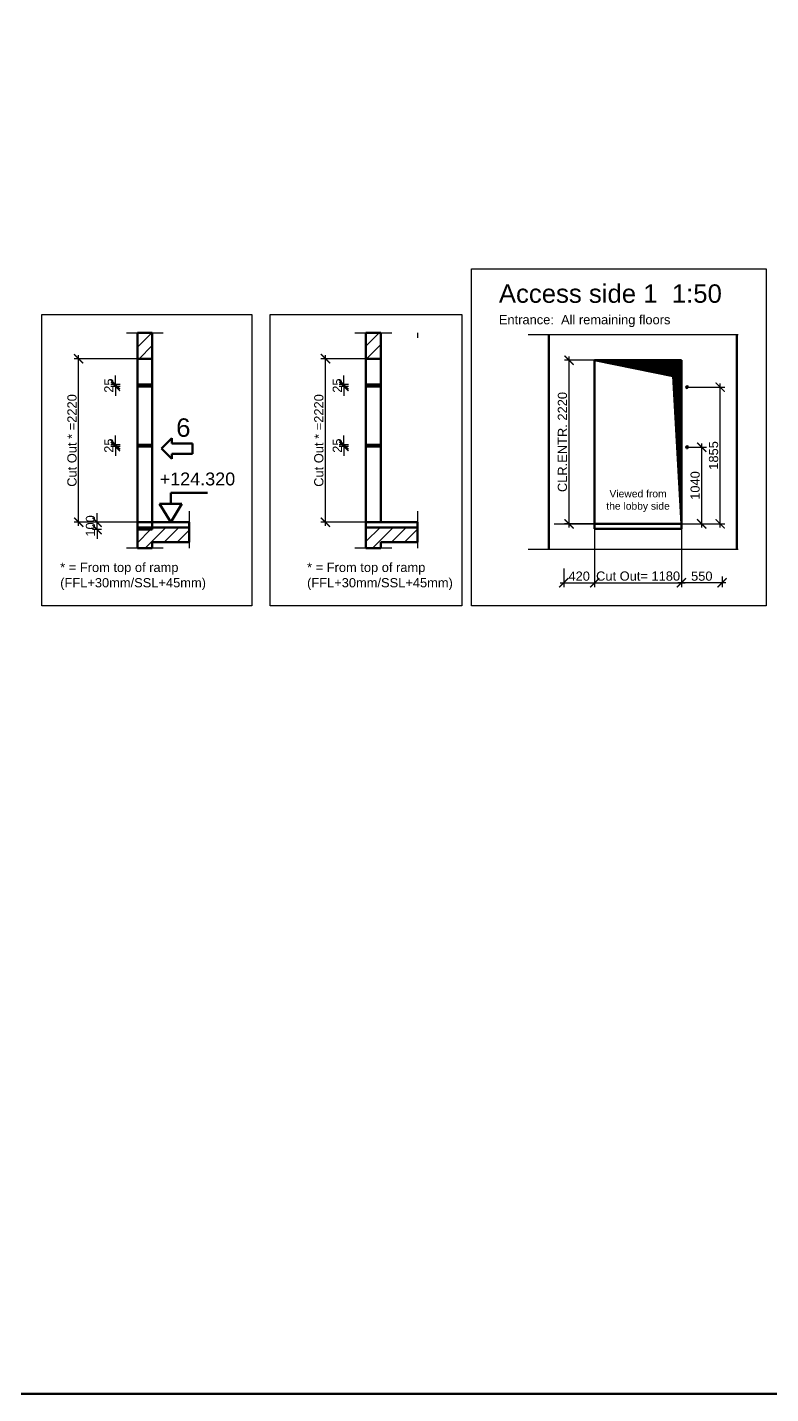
# Model space of a CAD drawing. Header units: millimetres. Extents: x -2854 to 202754, y -48725 to 27067.
# Drawn here: x 33409 to 43504, y -48725 to -30180 of the extents above; entities that cross this region are included whole.
import ezdxf

# ---------------------------------------------------------------- set-up
doc = ezdxf.new("R2010")
doc.units = ezdxf.units.MM
for name, color, linetype, lineweight in [('AM_0', 7, 'Continuous', 50), ('AM_5', 3, 'Continuous', 25), ('AM_8', 1, 'Continuous', 25), ('LDCar-AM_0', 7, 'Continuous', 50), ('LDCar-AM_4', 3, 'Continuous', 25), ('LDShaft-AM_0', 7, 'Continuous', 50), ('LDShaft-AM_4', 3, 'Continuous', 25), ('LDShaft-AM_5', 3, 'Continuous', 25)]:
    doc.layers.add(name, color=color, linetype=linetype, lineweight=lineweight)
doc.layers.add('AM_VIEWS', color=1, linetype='Continuous', lineweight=25, plot=False)
doc.styles.add('LD', font='ARIALUNI.ttf')
doc.dimstyles.new('LIFT', dxfattribs={"dimtxt": 2.5, "dimasz": 2.5, "dimexe": 1.25, "dimexo": 0, "dimgap": 0.5, "dimtad": 1, "dimdec": 0, "dimzin": 1, "dimdsep": 46, "dimtxsty": 'LD', "dimblk": 'ARCHTICK', "dimcen": 0, "dimdle": 1, "dimclrd": 3, "dimclre": 3, "dimclrt": 4, "dimadec": 0, "dimazin": 0, "dimtp": 0.1, "dimtm": 0.1, "dimtfac": 0.71, "dimtdec": 0, "dimtix": 1, "dimtmove": 0, "dimatfit": 3, "dimfxl": 1, "dimtolj": 1, "dimarcsym": 0})

# ---------------------------------------------------------------- blocks, each defined once
blk = doc.blocks.new('LD_20260309095621_00000059')
at = {"layer": 'LDCar-AM_4'}
blk.add_line((350, 19020), (-150, 19020), dxfattribs=at)
blk = doc.blocks.new('LD_20260309095621_0000005A')
at = {"layer": 'LDCar-AM_4'}
blk.add_line((-150, 21940), (350, 21940), dxfattribs=at)
blk = doc.blocks.new('LD_20260309095621_0000005C')
at = {"layer": 'LDShaft-AM_0'}
for p, q in [((200, 21940), (0, 21940)), ((0, 21940), (0, 21590)), ((200, 21590), (200, 21940)), ((0, 21590), (0, 21237.5)), ((0, 21590), (200, 21590)), ((200, 21237.5), (200, 21590)), ((0, 21237.5), (0, 21212.5)), ((0, 21237.5), (200, 21237.5)), ((200, 21212.5), (0, 21212.5)), ((0, 21212.5), (0, 20422.5)), ((200, 21212.5), (200, 21237.5)), ((200, 20422.5), (200, 21212.5)), ((0, 20422.5), (0, 20397.5)), ((0, 20422.5), (200, 20422.5)), ((200, 20397.5), (200, 20422.5)), ((200, 20397.5), (0, 20397.5)), ((0, 20397.5), (0, 19370)), ((200, 19370), (200, 20397.5)), ((80, 19300), (0, 19300)), ((0, 19300), (0, 19270)), ((200, 19300), (80, 19300)), ((200, 19270), (200, 19300)), ((700, 19300), (200, 19300)), ((200, 19300), (200, 19270)), ((700, 19100), (700, 19300)), ((200, 19270), (0, 19270)), ((0, 19270), (0, 19020)), ((0, 19020), (200, 19020)), ((200, 19020), (200, 19100)), ((200, 19100), (700, 19100))]:
    blk.add_line(p, q, dxfattribs=at)
blk = doc.blocks.new('LD_20260309095621_0000005E')
at = {"layer": 'LDShaft-AM_4'}
blk.add_line((700, 150), (700, -350), dxfattribs=at)
blk = doc.blocks.new('LD_ENTRY_FLOOR_R')
for p, q in [((0, 0), (-150, 250)), ((150, 250), (0, 0))]:
    blk.add_line(p, q)
at = {"layer": 'AM_0'}
for p, q in [((0, 398), (500, 398)), ((0, 250), (0, 398)), ((-150, 250), (150, 250))]:
    blk.add_line(p, q, dxfattribs=at)
blk = doc.blocks.new('LD_20260309095621_00000060')
at = {"layer": 'LDCar-AM_0'}
blk.add_blockref('LD_ENTRY_FLOOR_R', (0, 0), dxfattribs=at)
at = {"layer": 'LDCar-AM_0', "style": 'LD'}
blk.add_text('+124.320', height=175, dxfattribs=at).set_placement((-150, 500))
blk = doc.blocks.new('LD_ENTRY_R')
for p, q in [((0, 0), (141, 141)), ((0, 0), (141, -141)), ((141, 70), (141, 141)), ((141, 70), (422, 70)), ((422, -70), (422, 70)), ((141, -70), (422, -70)), ((141, -70), (141, -141))]:
    blk.add_line(p, q)
blk = doc.blocks.new('LD_20260309095621_00000061')
at = {"layer": 'LDCar-AM_0'}
blk.add_blockref('LD_ENTRY_R', (0, 0), dxfattribs=at)
at = {"layer": 'LDCar-AM_0', "style": 'LD'}
blk.add_text('6', height=250, dxfattribs=at).set_placement((200, 160))
blk = doc.blocks.new('LD_20260309095621_00000062')
at = {"layer": 'LDShaft-AM_0'}
for p, q in [((80, 0), (0, 0)), ((0, 0), (0, -70)), ((200, 0), (80, 0)), ((200, -70), (200, 0)), ((700, 0), (200, 0)), ((200, 0), (200, -70)), ((700, -70), (700, 0)), ((0, -70), (80, -70)), ((80, -70), (200, -70)), ((200, -70), (700, -70))]:
    blk.add_line(p, q, dxfattribs=at)
blk = doc.blocks.new('LD_20260309095621_00000065')
at = {"layer": 'AM_8'}
for p, q in [((0, 21744), (196, 21940)), ((0, 21920), (20, 21940)), ((23, 21590), (200, 21767)), ((105, 19020), (385, 19300)), ((200, 19292), (208, 19300)), ((362, 19100), (562, 19300)), ((0, 19092), (178, 19270)), ((0, 19269), (1, 19270)), ((538, 19100), (700, 19262))]:
    blk.add_line(p, q, dxfattribs=at)
blk = doc.blocks.new('_ArchTick')
at = {"color": 0, "linetype": 'ByBlock', "const_width": 0.15}
blk.add_lwpolyline([(-0.5, -0.5), (0.5, 0.5)], dxfattribs=at)
blk = doc.blocks.new('*D2642')
at = {"layer": 'Defpoints', "color": 0, "transparency": 16777216}
for p in [(34106, -34678), (35106, -34678), (35106, -36898)]:
    blk.add_point(p, dxfattribs=at)
at = {"layer": 'LDShaft-AM_5', "color": 3, "lineweight": -2, "transparency": 16777216}
for p, q in [((35106, -34678), (34043, -34678)), ((34106, -36948), (34106, -34628)), ((35106, -36898), (34043, -36898))]:
    blk.add_line(p, q, dxfattribs=at)
at = {"layer": 'LDShaft-AM_5', "color": 3, "lineweight": -2, "transparency": 16777216, "xscale": 125, "yscale": 125, "zscale": 125}
for p, rotation in [((34106, -34678), 90), ((34106, -36898), 270)]:
    blk.add_blockref('_ArchTick', p, dxfattribs=dict(at, rotation=rotation))
at = {"layer": 'LDShaft-AM_5', "color": 4, "transparency": 16777216, "insert": (34016, -35788), "char_height": 125, "attachment_point": 5, "rotation": 90, "style": 'LD'}
blk.add_mtext('\\A1;Cut Out * =2220 ', dxfattribs=at)
blk = doc.blocks.new('*D2643')
at = {"layer": 'AM_5', "color": 3, "lineweight": -2, "transparency": 16777216}
for p, q in [((34668, -35030), (34543, -35030)), ((34606, -35030), (34606, -34905)), ((34606, -35055), (34606, -35030)), ((34668, -35055), (34543, -35055)), ((34606, -35055), (34606, -35180))]:
    blk.add_line(p, q, dxfattribs=at)
at = {"layer": 'Defpoints', "color": 0, "transparency": 16777216}
for p in [(34606, -35030), (34668, -35030), (34668, -35055)]:
    blk.add_point(p, dxfattribs=at)
at = {"layer": 'AM_5', "color": 3, "lineweight": -2, "transparency": 16777216, "xscale": 125, "yscale": 125, "zscale": 125}
for p, rotation in [((34606, -35030), 270), ((34606, -35055), 90)]:
    blk.add_blockref('_ArchTick', p, dxfattribs=dict(at, rotation=rotation))
at = {"layer": 'AM_5', "color": 4, "transparency": 16777216, "insert": (34517, -35043), "char_height": 125, "attachment_point": 5, "rotation": 90, "style": 'LD'}
blk.add_mtext('\\A1;25', dxfattribs=at)
blk = doc.blocks.new('*D2644')
at = {"layer": 'AM_5', "color": 3, "lineweight": -2, "transparency": 16777216}
for p, q in [((34606, -35845), (34606, -35720)), ((34668, -35845), (34543, -35845)), ((34668, -35870), (34543, -35870)), ((34606, -35870), (34606, -35845)), ((34606, -35870), (34606, -35995))]:
    blk.add_line(p, q, dxfattribs=at)
at = {"layer": 'Defpoints', "color": 0, "transparency": 16777216}
for p in [(34606, -35845), (34668, -35845), (34668, -35870)]:
    blk.add_point(p, dxfattribs=at)
at = {"layer": 'AM_5', "color": 3, "lineweight": -2, "transparency": 16777216, "xscale": 125, "yscale": 125, "zscale": 125}
for p, rotation in [((34606, -35845), 270), ((34606, -35870), 90)]:
    blk.add_blockref('_ArchTick', p, dxfattribs=dict(at, rotation=rotation))
at = {"layer": 'AM_5', "color": 4, "transparency": 16777216, "insert": (34517, -35858), "char_height": 125, "attachment_point": 5, "rotation": 90, "style": 'LD'}
blk.add_mtext('\\A1;25', dxfattribs=at)
blk = doc.blocks.new('*D2645')
at = {"layer": 'Defpoints', "color": 0, "transparency": 16777216}
for p in [(34356, -36898), (34418, -36898), (34418, -36998)]:
    blk.add_point(p, dxfattribs=at)
at = {"layer": 'LDShaft-AM_5', "color": 3, "lineweight": -2, "transparency": 16777216}
for p, q in [((34418, -36898), (34293, -36898)), ((34356, -36898), (34356, -36773)), ((34356, -36998), (34356, -36898)), ((34418, -36998), (34293, -36998)), ((34356, -36998), (34356, -37123))]:
    blk.add_line(p, q, dxfattribs=at)
at = {"layer": 'LDShaft-AM_5', "color": 3, "lineweight": -2, "transparency": 16777216, "xscale": 125, "yscale": 125, "zscale": 125}
for p, rotation in [((34356, -36898), 270), ((34356, -36998), 90)]:
    blk.add_blockref('_ArchTick', p, dxfattribs=dict(at, rotation=rotation))
at = {"layer": 'LDShaft-AM_5', "color": 4, "transparency": 16777216, "insert": (34267, -36948), "char_height": 125, "attachment_point": 5, "rotation": 90, "style": 'LD'}
blk.add_mtext('\\A1;100', dxfattribs=at)
blk = doc.blocks.new('LD_20260309095621_00000069')
at = {"layer": 'LDCar-AM_4'}
blk.add_line((350, 13170), (-150, 13170), dxfattribs=at)
blk = doc.blocks.new('LD_20260309095621_0000006A')
at = {"layer": 'LDCar-AM_4'}
blk.add_line((-150, 16090), (350, 16090), dxfattribs=at)
blk = doc.blocks.new('LD_20260309095621_0000006C')
at = {"layer": 'LDShaft-AM_0'}
for p, q in [((200, 16090), (0, 16090)), ((0, 16090), (0, 15740)), ((200, 15740), (200, 16090)), ((0, 15740), (0, 15387.5)), ((0, 15740), (200, 15740)), ((200, 15387.5), (200, 15740)), ((0, 15387.5), (0, 15362.5)), ((0, 15387.5), (200, 15387.5)), ((200, 15362.5), (0, 15362.5)), ((0, 15362.5), (0, 14572.5)), ((200, 15362.5), (200, 15387.5)), ((200, 14572.5), (200, 15362.5)), ((0, 14572.5), (0, 14547.5)), ((0, 14572.5), (200, 14572.5)), ((200, 14547.5), (0, 14547.5)), ((0, 14547.5), (0, 13520)), ((200, 14547.5), (200, 14572.5)), ((200, 13520), (200, 14547.5)), ((200, 13450), (0, 13450)), ((0, 13450), (0, 13170)), ((700, 13450), (200, 13450)), ((700, 13250), (700, 13450)), ((0, 13170), (200, 13170)), ((200, 13170), (200, 13250)), ((200, 13250), (700, 13250))]:
    blk.add_line(p, q, dxfattribs=at)
blk = doc.blocks.new('LD_20260309095621_0000006E')
at = {"layer": 'LDShaft-AM_4'}
blk.add_line((700, 150), (700, -350), dxfattribs=at)
blk = doc.blocks.new('LD_20260309095621_0000006F')
at = {"layer": 'LDShaft-AM_0'}
for p, q in [((80, 0), (0, 0)), ((0, 0), (0, -70)), ((200, 0), (80, 0)), ((700, 0), (200, 0)), ((700, -70), (700, 0)), ((0, -70), (80, -70)), ((80, -70), (200, -70)), ((200, -70), (700, -70))]:
    blk.add_line(p, q, dxfattribs=at)
blk = doc.blocks.new('LD_20260309095621_00000070')
at = {"layer": 'LDShaft-AM_4'}
blk.add_line((700, -355), (700, -420), dxfattribs=at)
blk = doc.blocks.new('LD_20260309095621_00000073')
at = {"layer": 'AM_8'}
for p, q in [((0, 15910), (180, 16090)), ((0, 16087), (3, 16090)), ((7, 15740), (200, 15933)), ((184, 15740), (200, 15756)), ((0, 13258), (192, 13450)), ((0, 13435), (15, 13450)), ((89, 13170), (369, 13450)), ((345, 13250), (545, 13450)), ((522, 13250), (700, 13428)), ((699, 13250), (700, 13251))]:
    blk.add_line(p, q, dxfattribs=at)
blk = doc.blocks.new('*D2646')
at = {"layer": 'Defpoints', "color": 0, "transparency": 16777216}
for p in [(37458, -34678), (38208, -34678), (38208, -36898)]:
    blk.add_point(p, dxfattribs=at)
at = {"layer": 'LDShaft-AM_5', "color": 3, "lineweight": -2, "transparency": 16777216}
for p, q in [((38208, -34678), (37395, -34678)), ((37458, -36948), (37458, -34628)), ((38208, -36898), (37395, -36898))]:
    blk.add_line(p, q, dxfattribs=at)
at = {"layer": 'LDShaft-AM_5', "color": 3, "lineweight": -2, "transparency": 16777216, "xscale": 125, "yscale": 125, "zscale": 125}
for p, rotation in [((37458, -34678), 90), ((37458, -36898), 270)]:
    blk.add_blockref('_ArchTick', p, dxfattribs=dict(at, rotation=rotation))
at = {"layer": 'LDShaft-AM_5', "color": 4, "transparency": 16777216, "insert": (37368, -35788), "char_height": 125, "attachment_point": 5, "rotation": 90, "style": 'LD'}
blk.add_mtext('\\A1;Cut Out * =2220 ', dxfattribs=at)
blk = doc.blocks.new('*D2647')
at = {"layer": 'AM_5', "color": 3, "lineweight": -2, "transparency": 16777216}
for p, q in [((37708, -35845), (37708, -35720)), ((37770, -35845), (37645, -35845)), ((37770, -35870), (37645, -35870)), ((37708, -35870), (37708, -35845)), ((37708, -35870), (37708, -35995))]:
    blk.add_line(p, q, dxfattribs=at)
at = {"layer": 'Defpoints', "color": 0, "transparency": 16777216}
for p in [(37708, -35845), (37770, -35845), (37770, -35870)]:
    blk.add_point(p, dxfattribs=at)
at = {"layer": 'AM_5', "color": 3, "lineweight": -2, "transparency": 16777216, "xscale": 125, "yscale": 125, "zscale": 125}
for p, rotation in [((37708, -35845), 270), ((37708, -35870), 90)]:
    blk.add_blockref('_ArchTick', p, dxfattribs=dict(at, rotation=rotation))
at = {"layer": 'AM_5', "color": 4, "transparency": 16777216, "insert": (37619, -35858), "char_height": 125, "attachment_point": 5, "rotation": 90, "style": 'LD'}
blk.add_mtext('\\A1;25', dxfattribs=at)
blk = doc.blocks.new('*D2648')
at = {"layer": 'AM_5', "color": 3, "lineweight": -2, "transparency": 16777216}
for p, q in [((37770, -35030), (37645, -35030)), ((37708, -35030), (37708, -34905)), ((37708, -35055), (37708, -35030)), ((37770, -35055), (37645, -35055)), ((37708, -35055), (37708, -35180))]:
    blk.add_line(p, q, dxfattribs=at)
at = {"layer": 'Defpoints', "color": 0, "transparency": 16777216}
for p in [(37708, -35030), (37770, -35030), (37770, -35055)]:
    blk.add_point(p, dxfattribs=at)
at = {"layer": 'AM_5', "color": 3, "lineweight": -2, "transparency": 16777216, "xscale": 125, "yscale": 125, "zscale": 125}
for p, rotation in [((37708, -35030), 270), ((37708, -35055), 90)]:
    blk.add_blockref('_ArchTick', p, dxfattribs=dict(at, rotation=rotation))
at = {"layer": 'AM_5', "color": 4, "transparency": 16777216, "insert": (37619, -35043), "char_height": 125, "attachment_point": 5, "rotation": 90, "style": 'LD'}
blk.add_mtext('\\A1;25', dxfattribs=at)
blk = doc.blocks.new('LD_20260309095621_00000077')
at = {"layer": 'LDCar-AM_4'}
blk.add_line((2500, 13170), (-350, 13170), dxfattribs=at)
blk = doc.blocks.new('LD_20260309095621_00000078')
at = {"layer": 'LDCar-AM_4'}
blk.add_line((-350, 16090), (2500, 16090), dxfattribs=at)
blk = doc.blocks.new('LD_20260309095621_0000007A')
at = {"layer": 'LDShaft-AM_0'}
for p, q in [((-70, 16090), (-70, 13170)), ((2480, 13170), (2480, 16090)), ((550, 13450), (550, 15740)), ((550, 15740), (1730, 15740)), ((1730, 15740), (1730, 15402)), ((1730, 15402), (1730, 15377)), ((1730, 15377), (1730, 14935)), ((1792, 15375), (1793, 15380)), ((1793, 15370), (1792, 15375)), ((1793, 15380), (1796, 15384)), ((1796, 15366), (1793, 15370)), ((1796, 15384), (1800, 15387)), ((1800, 15363), (1796, 15366)), ((1800, 15387), (1805, 15388)), ((1805, 15362), (1800, 15363)), ((1805, 15388), (1810, 15387)), ((1810, 15363), (1805, 15362)), ((1810, 15387), (1814, 15384)), ((1814, 15366), (1810, 15363)), ((1814, 15384), (1817, 15380)), ((1817, 15370), (1814, 15366)), ((1817, 15380), (1818, 15375)), ((1818, 15375), (1817, 15370)), ((1730, 14935), (1730, 14587)), ((1730, 14587), (1730, 14562)), ((1730, 14562), (1730, 14120)), ((1792, 14560), (1793, 14565)), ((1793, 14555), (1792, 14560)), ((1793, 14565), (1796, 14569)), ((1796, 14551), (1793, 14555)), ((1796, 14569), (1800, 14572)), ((1800, 14548), (1796, 14551)), ((1800, 14572), (1805, 14572)), ((1805, 14548), (1800, 14548)), ((1805, 14572), (1810, 14572)), ((1810, 14548), (1805, 14548)), ((1810, 14572), (1814, 14569)), ((1814, 14551), (1810, 14548)), ((1814, 14569), (1817, 14565)), ((1817, 14555), (1814, 14551)), ((1817, 14565), (1818, 14560)), ((1818, 14560), (1817, 14555)), ((1730, 14120), (1730, 13450)), ((1730, 13450), (550, 13450))]:
    blk.add_line(p, q, dxfattribs=at)
blk = doc.blocks.new('LD_HOLE')
for p, q in [((-0.5, 0.5), (0.4046, 0.403)), ((-0.4375, 0.5), (-0.4375, 0.4933)), ((-0.4225, 0.5), (-0.4225, 0.4917)), ((-0.4075, 0.5), (-0.4075, 0.4901)), ((-0.3925, 0.5), (-0.3925, 0.4878)), ((-0.375, 0.5), (-0.375, 0.4866)), ((-0.36, 0.5), (-0.36, 0.485)), ((-0.345, 0.5), (-0.345, 0.4834)), ((-0.33, 0.5), (-0.33, 0.4818)), ((-0.3125, 0.5), (-0.3125, 0.4799)), ((-0.2975, 0.5), (-0.2975, 0.4783)), ((-0.2825, 0.5), (-0.2825, 0.4767)), ((-0.2675, 0.5), (-0.2675, 0.4751)), ((-0.25, 0.5), (-0.25, 0.4732)), ((-0.235, 0.5), (-0.235, 0.4716)), ((-0.22, 0.5), (-0.22, 0.47)), ((-0.205, 0.5), (-0.205, 0.4684)), ((-0.1875, 0.5), (-0.1875, 0.4665)), ((-0.1725, 0.5), (-0.1725, 0.4649)), ((-0.1575, 0.5), (-0.1575, 0.4633)), ((-0.1425, 0.5), (-0.1425, 0.4617)), ((-0.125, 0.5), (-0.125, 0.4598)), ((-0.11, 0.5), (-0.11, 0.4582)), ((-0.095, 0.5), (-0.095, 0.4566)), ((-0.08, 0.5), (-0.08, 0.455)), ((-0.0625, 0.5), (-0.0625, 0.4531)), ((-0.0475, 0.5), (-0.0475, 0.4515)), ((-0.0325, 0.5), (-0.0325, 0.4499)), ((-0.0175, 0.5), (-0.0175, 0.4483)), ((0, 0.5), (0, 0.4464)), ((0.015, 0.5), (0.015, 0.4448)), ((0.03, 0.5), (0.03, 0.4432)), ((0.045, 0.5), (0.045, 0.4416)), ((0.0625, 0.5), (0.0625, 0.4397)), ((0.0775, 0.5), (0.0775, 0.4381)), ((0.0925, 0.5), (0.0925, 0.4365)), ((0.1075, 0.5), (0.1075, 0.4349)), ((0.125, 0.5), (0.125, 0.433)), ((0.14, 0.5), (0.14, 0.4314)), ((0.155, 0.5), (0.155, 0.4298)), ((0.17, 0.5), (0.17, 0.4282)), ((0.1875, 0.5), (0.1875, 0.4263)), ((0.2025, 0.5), (0.2025, 0.4247)), ((0.2175, 0.5), (0.2175, 0.4231)), ((0.2325, 0.5), (0.2325, 0.4214)), ((0.25, 0.5), (0.25, 0.4196)), ((0.265, 0.5), (0.265, 0.418)), ((0.28, 0.5), (0.28, 0.4164)), ((0.295, 0.5), (0.295, 0.4147)), ((0.3125, 0.5), (0.3125, 0.4129)), ((0.3275, 0.5), (0.3275, 0.4113)), ((0.3425, 0.5), (0.3425, 0.4097)), ((0.3575, 0.5), (0.3575, 0.408)), ((0.375, 0.5), (0.375, 0.4062)), ((0.39, 0.5), (0.39, 0.4046)), ((0.405, 0.5), (0.405, 0.3989)), ((0.42, 0.5), (0.42, 0.257)), ((0.4375, 0.5), (0.4375, 0.0914)), ((0.4525, 0.5), (0.4525, -0.0505)), ((0.4675, 0.5), (0.4675, -0.1925)), ((0.4825, 0.5), (0.4825, -0.3344)), ((0.4046, 0.403), (0.5, -0.5))]:
    blk.add_line(p, q)
blk = doc.blocks.new('LD_20260309095621_00000093')
at = {"layer": 'LDCar-AM_0', "xscale": 1180, "yscale": 2220, "zscale": 1180}
blk.add_blockref('LD_HOLE', (0, 0), dxfattribs=at)
blk = doc.blocks.new('LD_20260309095621_00000094')
at = {"layer": 'LDShaft-AM_0'}
for p, q in [((550, 0), (550, -70)), ((1730, 0), (550, 0)), ((1730, -70), (1730, 0)), ((550, -70), (1730, -70))]:
    blk.add_line(p, q, dxfattribs=at)
blk = doc.blocks.new('*D2649')
at = {"layer": 'Defpoints', "color": 0, "transparency": 16777216}
for p in [(40766, -34699), (41113, -34699), (41113, -36919)]:
    blk.add_point(p, dxfattribs=at)
at = {"layer": 'LDShaft-AM_5', "color": 3, "lineweight": -2, "transparency": 16777216}
for p, q in [((40766, -36969), (40766, -34649)), ((41113, -34699), (40703, -34699)), ((41113, -36919), (40703, -36919))]:
    blk.add_line(p, q, dxfattribs=at)
at = {"layer": 'LDShaft-AM_5', "color": 3, "lineweight": -2, "transparency": 16777216, "xscale": 125, "yscale": 125, "zscale": 125}
for p, rotation in [((40766, -34699), 90), ((40766, -36919), 270)]:
    blk.add_blockref('_ArchTick', p, dxfattribs=dict(at, rotation=rotation))
at = {"layer": 'LDShaft-AM_5', "color": 4, "transparency": 16777216, "insert": (40676, -35809), "char_height": 125, "attachment_point": 5, "rotation": 90, "style": 'LD'}
blk.add_mtext('\\A1;CLR.ENTR. 2220', dxfattribs=at)
blk = doc.blocks.new('*D2650')
at = {"layer": 'AM_5', "color": 3, "lineweight": -2, "transparency": 16777216}
for p, q in [((42817, -36969), (42817, -35014)), ((42368, -35064), (42880, -35064)), ((40563, -36919), (42880, -36919))]:
    blk.add_line(p, q, dxfattribs=at)
at = {"layer": 'Defpoints', "color": 0, "transparency": 16777216}
for p in [(42368, -35064), (42817, -35064), (40563, -36919)]:
    blk.add_point(p, dxfattribs=at)
at = {"layer": 'AM_5', "color": 3, "lineweight": -2, "transparency": 16777216, "xscale": 125, "yscale": 125, "zscale": 125}
for p, rotation in [((42817, -35064), 90), ((42817, -36919), 270)]:
    blk.add_blockref('_ArchTick', p, dxfattribs=dict(at, rotation=rotation))
at = {"layer": 'AM_5', "color": 4, "transparency": 16777216, "insert": (42728, -35991), "char_height": 125, "attachment_point": 5, "rotation": 90, "style": 'LD'}
blk.add_mtext('\\A1;1855', dxfattribs=at)
blk = doc.blocks.new('*D2651')
at = {"layer": 'AM_5', "color": 3, "lineweight": -2, "transparency": 16777216}
for p, q in [((42368, -35879), (42630, -35879)), ((42567, -36969), (42567, -35829)), ((40563, -36919), (42630, -36919))]:
    blk.add_line(p, q, dxfattribs=at)
at = {"layer": 'Defpoints', "color": 0, "transparency": 16777216}
for p in [(42368, -35879), (42567, -35879), (40563, -36919)]:
    blk.add_point(p, dxfattribs=at)
at = {"layer": 'AM_5', "color": 3, "lineweight": -2, "transparency": 16777216, "xscale": 125, "yscale": 125, "zscale": 125}
for p, rotation in [((42567, -35879), 90), ((42567, -36919), 270)]:
    blk.add_blockref('_ArchTick', p, dxfattribs=dict(at, rotation=rotation))
at = {"layer": 'AM_5', "color": 4, "transparency": 16777216, "insert": (42478, -36399), "char_height": 125, "attachment_point": 5, "rotation": 90, "style": 'LD'}
blk.add_mtext('\\A1;1040', dxfattribs=at)
blk = doc.blocks.new('*D2652')
at = {"layer": 'Defpoints', "color": 0, "transparency": 16777216}
for p in [(41113, -37656), (42293, -37656), (42293, -37719)]:
    blk.add_point(p, dxfattribs=at)
at = {"layer": 'LDShaft-AM_5', "color": 3, "lineweight": -2, "transparency": 16777216}
for p, q in [((41063, -37719), (42343, -37719)), ((41113, -37656), (41113, -37781)), ((42293, -37656), (42293, -37781))]:
    blk.add_line(p, q, dxfattribs=at)
at = {"layer": 'LDShaft-AM_5', "color": 3, "lineweight": -2, "transparency": 16777216, "xscale": 125, "yscale": 125, "zscale": 125, "rotation": 180}
blk.add_blockref('_ArchTick', (41113, -37719), dxfattribs=at)
at = {"layer": 'LDShaft-AM_5', "color": 3, "lineweight": -2, "transparency": 16777216, "xscale": 125, "yscale": 125, "zscale": 125}
blk.add_blockref('_ArchTick', (42293, -37719), dxfattribs=at)
at = {"layer": 'LDShaft-AM_5', "color": 4, "transparency": 16777216, "insert": (41703, -37629), "char_height": 125, "attachment_point": 5, "style": 'LD'}
blk.add_mtext('\\A1;Cut Out= 1180', dxfattribs=at)
blk = doc.blocks.new('*D2653')
at = {"layer": 'Defpoints', "color": 0, "transparency": 16777216}
for p in [(42293, -36919), (42843, -37633), (42843, -37719)]:
    blk.add_point(p, dxfattribs=at)
at = {"layer": 'LDShaft-AM_5', "color": 3, "lineweight": -2, "transparency": 16777216}
for p, q in [((42293, -36919), (42293, -37781)), ((42843, -37633), (42843, -37781)), ((42893, -37719), (42243, -37719))]:
    blk.add_line(p, q, dxfattribs=at)
at = {"layer": 'LDShaft-AM_5', "color": 3, "lineweight": -2, "transparency": 16777216, "xscale": 125, "yscale": 125, "zscale": 125, "rotation": 180}
blk.add_blockref('_ArchTick', (42293, -37719), dxfattribs=at)
at = {"layer": 'LDShaft-AM_5', "color": 3, "lineweight": -2, "transparency": 16777216, "xscale": 125, "yscale": 125, "zscale": 125}
blk.add_blockref('_ArchTick', (42843, -37719), dxfattribs=at)
at = {"layer": 'LDShaft-AM_5', "color": 4, "transparency": 16777216, "insert": (42568, -37630), "char_height": 125, "attachment_point": 5, "style": 'LD'}
blk.add_mtext('\\A1;550', dxfattribs=at)
blk = doc.blocks.new('*D2654')
at = {"layer": 'Defpoints', "color": 0, "transparency": 16777216}
for p in [(41113, -36919), (40693, -37526), (41113, -37719)]:
    blk.add_point(p, dxfattribs=at)
at = {"layer": 'LDShaft-AM_5', "color": 3, "lineweight": -2, "transparency": 16777216}
for p, q in [((41113, -36919), (41113, -37781)), ((40693, -37526), (40693, -37781)), ((40643, -37719), (41163, -37719))]:
    blk.add_line(p, q, dxfattribs=at)
at = {"layer": 'LDShaft-AM_5', "color": 3, "lineweight": -2, "transparency": 16777216, "xscale": 125, "yscale": 125, "zscale": 125, "rotation": 180}
blk.add_blockref('_ArchTick', (40693, -37719), dxfattribs=at)
at = {"layer": 'LDShaft-AM_5', "color": 3, "lineweight": -2, "transparency": 16777216, "xscale": 125, "yscale": 125, "zscale": 125}
blk.add_blockref('_ArchTick', (41113, -37719), dxfattribs=at)
at = {"layer": 'LDShaft-AM_5', "color": 4, "transparency": 16777216, "insert": (40903, -37630), "char_height": 125, "attachment_point": 5, "style": 'LD'}
blk.add_mtext('\\A1;420', dxfattribs=at)

msp = doc.modelspace()

# ---------------------------------------------------------------- linework, layer by layer
at = {"layer": 'AM_0'}
msp.add_lwpolyline([(-2854.2, -11515), (202753.5, -11515), (202753.5, -48725.1), (-2854.2, -48725.1)], close=True, dxfattribs=at)
at = {"layer": 'AM_VIEWS'}
for points in [[(39442.5, -33456.9), (43442.5, -33456.9), (43442.5, -38031.1), (39442.5, -38031.1)], [(33605.7, -34077.7), (36458, -34077.7), (36458, -38031.1), (33605.7, -38031.1)], [(36708, -34077.7), (39309.9, -34077.7), (39309.9, -38031.1), (36708, -38031.1)]]:
    msp.add_lwpolyline(points, close=True, dxfattribs=at)

# ---------------------------------------------------------------- block references
for name, p in [('LD_20260309095621_0000005A', (34905.7, -56267.7)), ('LD_20260309095621_0000005C', (34905.7, -56267.7)), ('LD_20260309095621_00000065', (34905.7, -56267.7)), ('LD_20260309095621_0000006A', (38008, -50417.7)), ('LD_20260309095621_0000006C', (38008, -50417.7)), ('LD_20260309095621_00000073', (38008, -50417.7)), ('LD_20260309095621_00000070', (38008, -33972.7)), ('LD_20260309095621_00000078', (40562.5, -50438.6)), ('LD_20260309095621_0000007A', (40562.5, -50438.6)), ('LD_20260309095621_00000093', (41702.5, -35808.6)), ('LD_20260309095621_00000061', (35230.7, -35897.7)), ('LD_20260309095621_00000060', (35355.7, -36897.7)), ('LD_20260309095621_00000062', (34905.7, -36897.7)), ('LD_20260309095621_0000005E', (34905.7, -36897.7)), ('LD_20260309095621_0000006F', (38008, -36897.7)), ('LD_20260309095621_0000006E', (38008, -36897.7)), ('LD_20260309095621_00000094', (40562.5, -36918.6)), ('LD_20260309095621_00000059', (34905.7, -56267.7)), ('LD_20260309095621_00000069', (38008, -50417.7)), ('LD_20260309095621_00000077', (40562.5, -50438.6))]:
    msp.add_blockref(name, p)

# ---------------------------------------------------------------- texts
at = {"layer": 'LDShaft-AM_0', "style": 'LD'}
for s, insert, char_height, width, attachment_point in [('\\fArial Unicode MS|b0|i0;\\l\\C256;Access side 1  1:50\\P\\H0.5x;\\SEntrance:  All remaining floors', (39812.5, -34248.6), 250, 5000, 7), ('\\fArial Unicode MS|b0|i0;\\l\\C256;Viewed from\\Pthe lobby side', (41702.5, -36608.6), 100, 1500, 5)]:
    msp.add_mtext(s, dxfattribs=dict(at, insert=insert, char_height=char_height, width=width, attachment_point=attachment_point))
at = {"layer": 'LDShaft-AM_0', "char_height": 125, "attachment_point": 1, "style": 'LD'}
for insert in [(33855.7, -37447.7), (37208, -37447.7)]:
    msp.add_mtext('\\fArial Unicode MS|b0|i0;\\l\\C7;* = From top of ramp\\P(FFL+30mm/SSL+45mm)', dxfattribs=dict(at, insert=insert))

# ---------------------------------------------------------------- dimensions: what is measured, and where the dimension line sits
at = {"layer": 'AM_5'}
for base, p1, p2, picture, middle in [((34605.7, -35030.2), (34668.2, -35055.2), (34668.2, -35030.2), '*D2643', (34516.8, -35042.7)), ((37708, -35030.2), (37770.5, -35055.2), (37770.5, -35030.2), '*D2648', (37619.1, -35042.7)), ((42817.1, -35063.6), (40562.5, -36918.6), (42367.5, -35063.6), '*D2650', (42728.2, -35991.1)), ((34605.7, -35845.2), (34668.2, -35870.2), (34668.2, -35845.2), '*D2644', (34516.8, -35857.7)), ((37708, -35845.2), (37770.5, -35870.2), (37770.5, -35845.2), '*D2647', (37619.1, -35857.7)), ((42567.1, -35878.6), (40562.5, -36918.6), (42367.5, -35878.6), '*D2651', (42478.2, -36398.6))]:
    dim = msp.add_linear_dim(base=base, p1=p1, p2=p2, angle=90, dimstyle='LIFT', override={"dimscale": 50, "dimtxt": 2.5, "dimtix": 1}, dxfattribs=at)
    dim.commit()
    dim.dimension.update_dxf_attribs({"geometry": picture, "text_midpoint": middle})
at = {"layer": 'LDShaft-AM_5'}
for base, p1, p2, picture, middle in [((34105.7, -34677.7), (35105.7, -36897.7), (35105.7, -34677.7), '*D2642', (34016, -35787.7)), ((37458, -34677.7), (38208, -36897.7), (38208, -34677.7), '*D2646', (37368.4, -35787.7))]:
    dim = msp.add_linear_dim(base=base, p1=p1, p2=p2, angle=90, text='Cut Out * =<> ', dimstyle='LIFT', override={"dimscale": 50, "dimtxt": 2.5, "dimtix": 1}, dxfattribs=at)
    dim.commit()
    dim.dimension.update_dxf_attribs({"geometry": picture, "text_midpoint": middle})
dim = msp.add_linear_dim(base=(40765.6, -34698.6), p1=(41112.5, -36918.6), p2=(41112.5, -34698.6), angle=90, text='CLR.ENTR. <>', dimstyle='LIFT', override={"dimscale": 50, "dimtxt": 2.5, "dimtix": 1}, dxfattribs=at)
dim.commit()
dim.dimension.update_dxf_attribs({"geometry": '*D2649', "text_midpoint": (40765.6, -35808.6), "dimtype": 160})
dim = msp.add_linear_dim(base=(34355.7, -36897.7), p1=(34418.2, -36997.7), p2=(34418.2, -36897.7), angle=90, dimstyle='LIFT', override={"dimscale": 50, "dimtxt": 2.5, "dimtix": 1}, dxfattribs=at)
dim.commit()
dim.dimension.update_dxf_attribs({"geometry": '*D2645', "text_midpoint": (34266.8, -36947.7)})
for base, p1, p2, override, picture, middle in [((41112.5, -37718.6), (40692.5, -37525.9), (41112.5, -36918.6), {"dimscale": 50, "dimtxt": 2.5, "dimjust": 2, "dimtix": 0}, '*D2654', (40902.5, -37629.7)), ((42842.5, -37718.6), (42292.5, -36918.6), (42842.5, -37633), {"dimscale": 50, "dimtxt": 2.5, "dimjust": 1, "dimtix": 0}, '*D2653', (42567.5, -37629.7))]:
    dim = msp.add_linear_dim(base=base, p1=p1, p2=p2, dimstyle='LIFT', override=override, dxfattribs=at)
    dim.commit()
    dim.dimension.update_dxf_attribs({"geometry": picture, "text_midpoint": middle})
dim = msp.add_linear_dim(base=(42292.5, -37718.6), p1=(41112.5, -37656.1), p2=(42292.5, -37656.1), text='Cut Out= <>', dimstyle='LIFT', override={"dimscale": 50, "dimtxt": 2.5, "dimtix": 1}, dxfattribs=at)
dim.commit()
dim.dimension.update_dxf_attribs({"geometry": '*D2652', "text_midpoint": (41702.5, -37628.9)})

doc.saveas('drawing.dxf')
